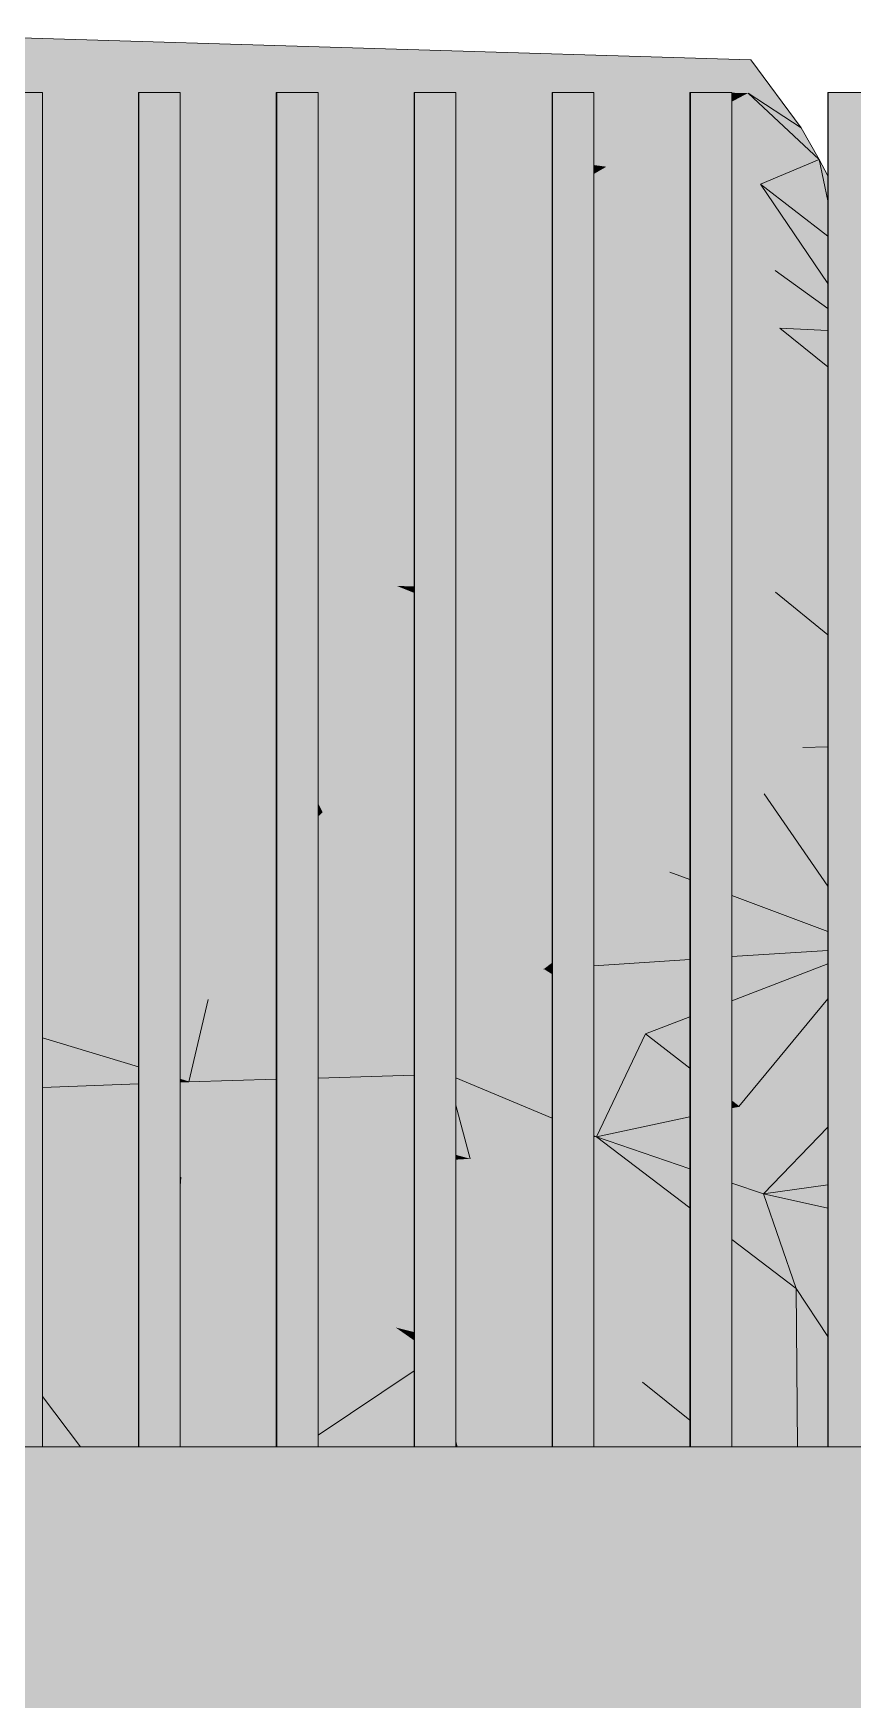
# Model space of a CAD drawing. Header units: millimetres. Extents: x 365175 to 2667127, y -330297 to -162108.
# Drawn here: x 1906046 to 1906639, y -319094 to -317888 of the extents above; entities that cross this region are included whole.
import ezdxf

# ---------------------------------------------------------------- set-up
doc = ezdxf.new("R2010")
doc.units = ezdxf.units.MM
doc.header["$MEASUREMENT"] = 0
doc.layers.add('Cars', color=7, linetype='Continuous')
doc.layers.add('TopoAlt', color=7, linetype='Continuous')

# ---------------------------------------------------------------- blocks, each defined once
blk = doc.blocks.new('Élément de coupe_125_6', base_point=(1445436.1, -319511))
at = {"layer": 'TopoAlt', "linetype": 'Continuous', "lineweight": 0, "true_color": 0x000000}
blk.add_hatch(color=18, dxfattribs=at).paths.add_polyline_path([(1882185.2, -318911), (1882185.2, -319511), (1914672.8, -319511), (1914672.8, -318911)])
at = {"layer": 'TopoAlt', "color": 190, "linetype": 'Continuous', "lineweight": 5, "true_color": 0x8002ff}
blk.add_line((1914672.8, -318911), (1882185.2, -318911), dxfattribs=at)
blk = doc.blocks.new('Élément de coupe_414_6', base_point=(1445436.1, -319511))
at = {"linetype": 'Continuous', "lineweight": 0, "true_color": 0x000000}
for points in [[(1906022.7, -317931), (1906022.7, -318911), (1906023.1, -318911), (1906023.1, -317931)], [(1906022.7, -317931), (1906022.7, -318911), (1906023.1, -318911), (1906023.1, -317931)], [(1906023.1, -317931), (1906023.1, -318911), (1906053.1, -318911), (1906053.1, -317931)]]:
    blk.add_hatch(color=18, dxfattribs=at).paths.add_polyline_path(points)
at = {"color": 18, "linetype": 'Continuous', "lineweight": 5, "true_color": 0x330000}
for p, q in [((1906022.7, -317931), (1906023.1, -317931)), ((1906022.7, -318911), (1906022.7, -317931)), ((1906023.1, -317931), (1906053.1, -317931)), ((1906023.1, -318911), (1906023.1, -317931)), ((1906053.1, -318911), (1906053.1, -317931))]:
    blk.add_line(p, q, dxfattribs=at)
blk = doc.blocks.new('Élément de coupe_415_6', base_point=(1445436.1, -319511))
at = {"linetype": 'Continuous', "lineweight": 0, "true_color": 0x000000}
for points in [[(1906122.5, -317931), (1906122.5, -318911), (1906122.8, -318911), (1906122.8, -317931)], [(1906122.5, -317931), (1906122.5, -318911), (1906122.8, -318911), (1906122.8, -317931)], [(1906122.8, -317931), (1906122.8, -318911), (1906152.8, -318911), (1906152.8, -317931)]]:
    blk.add_hatch(color=18, dxfattribs=at).paths.add_polyline_path(points)
at = {"color": 18, "linetype": 'Continuous', "lineweight": 5, "true_color": 0x330000}
for p, q in [((1906122.5, -317931), (1906122.8, -317931)), ((1906122.5, -318911), (1906122.5, -317931)), ((1906122.8, -317931), (1906152.8, -317931)), ((1906122.8, -318911), (1906122.8, -317931)), ((1906152.8, -318911), (1906152.8, -317931))]:
    blk.add_line(p, q, dxfattribs=at)
blk = doc.blocks.new('Élément de coupe_416_6', base_point=(1445436.1, -319511))
at = {"linetype": 'Continuous', "lineweight": 0, "true_color": 0x000000}
for points in [[(1906222.3, -317931), (1906222.3, -318911), (1906222.6, -318911), (1906222.6, -317931)], [(1906222.3, -317931), (1906222.3, -318911), (1906222.6, -318911), (1906222.6, -317931)], [(1906222.6, -317931), (1906222.6, -318911), (1906252.6, -318911), (1906252.6, -317931)]]:
    blk.add_hatch(color=18, dxfattribs=at).paths.add_polyline_path(points)
at = {"color": 18, "linetype": 'Continuous', "lineweight": 5, "true_color": 0x330000}
for p, q in [((1906222.3, -317931), (1906222.6, -317931)), ((1906222.3, -318911), (1906222.3, -317931)), ((1906222.6, -317931), (1906252.6, -317931)), ((1906222.6, -318911), (1906222.6, -317931)), ((1906252.6, -318911), (1906252.6, -317931))]:
    blk.add_line(p, q, dxfattribs=at)
blk = doc.blocks.new('Élément de coupe_417_6', base_point=(1445436.1, -319511))
at = {"linetype": 'Continuous', "lineweight": 0, "true_color": 0x000000}
for points in [[(1906322, -317931), (1906322, -318911), (1906322.3, -318911), (1906322.3, -317931)], [(1906322, -317931), (1906322, -318911), (1906322.3, -318911), (1906322.3, -317931)], [(1906322.3, -317931), (1906322.3, -318911), (1906352.3, -318911), (1906352.3, -317931)]]:
    blk.add_hatch(color=18, dxfattribs=at).paths.add_polyline_path(points)
at = {"color": 18, "linetype": 'Continuous', "lineweight": 5, "true_color": 0x330000}
for p, q in [((1906322, -317931), (1906322.3, -317931)), ((1906322, -318911), (1906322, -317931)), ((1906322.3, -317931), (1906352.3, -317931)), ((1906322.3, -318911), (1906322.3, -317931)), ((1906352.3, -318911), (1906352.3, -317931))]:
    blk.add_line(p, q, dxfattribs=at)
blk = doc.blocks.new('Élément de coupe_418_6', base_point=(1445436.1, -319511))
at = {"linetype": 'Continuous', "lineweight": 0, "true_color": 0x000000}
for points in [[(1906421.8, -317931), (1906421.8, -318911), (1906422.1, -318911), (1906422.1, -317931)], [(1906421.8, -317931), (1906421.8, -318911), (1906422.1, -318911), (1906422.1, -317931)], [(1906422.1, -317931), (1906422.1, -318911), (1906452.1, -318911), (1906452.1, -317931)]]:
    blk.add_hatch(color=18, dxfattribs=at).paths.add_polyline_path(points)
at = {"color": 18, "linetype": 'Continuous', "lineweight": 5, "true_color": 0x330000}
for p, q in [((1906421.8, -317931), (1906422.1, -317931)), ((1906421.8, -318911), (1906421.8, -317931)), ((1906422.1, -317931), (1906452.1, -317931)), ((1906422.1, -318911), (1906422.1, -317931)), ((1906452.1, -318911), (1906452.1, -317931))]:
    blk.add_line(p, q, dxfattribs=at)
blk = doc.blocks.new('Élément de coupe_419_6', base_point=(1445436.1, -319511))
at = {"linetype": 'Continuous', "lineweight": 0, "true_color": 0x000000}
for points in [[(1906521.5, -317931), (1906521.5, -318911), (1906521.9, -318911), (1906521.9, -317931)], [(1906521.5, -317931), (1906521.5, -318911), (1906521.9, -318911), (1906521.9, -317931)], [(1906521.9, -317931), (1906521.9, -318911), (1906551.9, -318911), (1906551.9, -317931)]]:
    blk.add_hatch(color=18, dxfattribs=at).paths.add_polyline_path(points)
at = {"color": 18, "linetype": 'Continuous', "lineweight": 5, "true_color": 0x330000}
for p, q in [((1906521.5, -317931), (1906521.9, -317931)), ((1906521.5, -318911), (1906521.5, -317931)), ((1906521.9, -317931), (1906551.9, -317931)), ((1906521.9, -318911), (1906521.9, -317931)), ((1906551.9, -318911), (1906551.9, -317931))]:
    blk.add_line(p, q, dxfattribs=at)
blk = doc.blocks.new('Élément de coupe_420_6', base_point=(1445436.1, -319511))
at = {"linetype": 'Continuous', "lineweight": 0, "true_color": 0x000000}
for points in [[(1906621.3, -317931), (1906621.3, -318911), (1906621.6, -318911), (1906621.6, -317931)], [(1906621.3, -317931), (1906621.3, -318911), (1906621.6, -318911), (1906621.6, -317931)], [(1906621.6, -317931), (1906621.6, -318911), (1906651.6, -318911), (1906651.6, -317931)]]:
    blk.add_hatch(color=18, dxfattribs=at).paths.add_polyline_path(points)
at = {"color": 18, "linetype": 'Continuous', "lineweight": 5, "true_color": 0x330000}
for p, q in [((1906621.3, -317931), (1906621.6, -317931)), ((1906621.3, -318911), (1906621.3, -317931)), ((1906621.6, -317931), (1906651.6, -317931)), ((1906621.6, -318911), (1906621.6, -317931)), ((1906651.6, -318911), (1906651.6, -317931))]:
    blk.add_line(p, q, dxfattribs=at)
blk = doc.blocks.new('Élément de coupe_491_6', base_point=(1445436.1, -319511))
at = {"layer": 'Cars', "linetype": 'Continuous', "lineweight": 0, "true_color": 0x000000}
for points in [[(1905928.7, -317888.3), (1905927.1, -317891), (1906565.6, -317907.5)], [(1905927.1, -317916.6), (1906539.8, -317931), (1906551.9, -317931), (1906551.9, -317931.3), (1906563.6, -317931.5), (1905927.1, -317891)], [(1906563.6, -317931.5), (1906565.6, -317907.5), (1905927.1, -317891)], [(1906565.6, -317907.5), (1906563.6, -317931.5), (1906602, -317956.7)], [(1906539.8, -317931), (1905927.1, -317916.6), (1906039.9, -317931), (1906053.1, -317931), (1906053.1, -317932.7), (1906122.5, -317941.5), (1906122.5, -317931), (1906152.8, -317931), (1906152.8, -317945.4), (1906222.3, -317954.3), (1906222.3, -317931), (1906252.6, -317931), (1906252.6, -317958.1), (1906322, -317967), (1906322, -317931), (1906352.3, -317931), (1906352.3, -317970.9), (1906421.8, -317979.8), (1906421.8, -317931), (1906452.1, -317931), (1906452.1, -317983.6), (1906461.1, -317984.8), (1906521.5, -317953.4), (1906521.5, -317931)], [(1906122.5, -317941.5), (1906053.1, -317932.7), (1906053.1, -317944), (1906122.5, -317959.1)], [(1906563.6, -317931.5), (1906551.9, -317931.3), (1906551.9, -317937.7)], [(1906551.9, -317994.9), (1906572.6, -317997.3), (1906563.6, -317931.5), (1906551.9, -317937.7)], [(1906615.1, -317979.5), (1906563.6, -317931.5), (1906572.6, -317997.3)], [(1906615.1, -317979.5), (1906602, -317956.7), (1906563.6, -317931.5)], [(1906122.5, -317959.1), (1906053.1, -317944), (1906053.1, -317990.8), (1906122.5, -317996.6)], [(1906152.8, -317965.6), (1906222.3, -317980.7), (1906222.3, -317954.3), (1906152.8, -317945.4)], [(1906252.6, -317958.1), (1906252.6, -317987.3), (1906322, -318002.4), (1906322, -317967)], [(1906521.5, -317953.4), (1906461.1, -317984.8), (1906521.5, -317991.5)], [(1906152.8, -317999.1), (1906222.3, -318004.8), (1906222.3, -317980.7), (1906152.8, -317965.6)], [(1906352.3, -318009), (1906401.2, -318019.6), (1906421.8, -318007.7), (1906421.8, -317979.8), (1906352.3, -317970.9)], [(1906452.1, -317983.6), (1906452.1, -317990), (1906461.1, -317984.8)], [(1906452.1, -318030.9), (1906521.5, -318046.2), (1906521.5, -318021.9), (1906461.1, -317984.8), (1906452.1, -317990)], [(1906461.1, -317984.8), (1906521.5, -318021.9), (1906521.5, -317991.5)], [(1906572.6, -317997.3), (1906621.3, -318035.1), (1906621.3, -318009.4), (1906615.1, -317979.5)], [(1906621.3, -317991.5), (1906615.1, -317979.5), (1906621.3, -318009.4)], [(1906122.5, -317996.6), (1906053.1, -317990.8), (1906053.1, -318001.5), (1906122.5, -318013)], [(1906252.6, -317987.3), (1906252.6, -318007.3), (1906322, -318013.1), (1906322, -318002.4)], [(1906572.6, -317997.3), (1906551.9, -317994.9), (1906551.9, -318040.6), (1906583.2, -318059.9)], [(1906572.6, -317997.3), (1906583.2, -318059.9), (1906621.3, -318087.3), (1906621.3, -318069.3)], [(1906572.6, -317997.3), (1906621.3, -318069.3), (1906621.3, -318035.1)], [(1906053.1, -318001.5), (1906053.1, -318008.4), (1906122.5, -318023.7), (1906122.5, -318013)], [(1906053.1, -318037), (1906122.5, -318038.5), (1906122.5, -318023.7), (1906053.1, -318008.4)], [(1906222.3, -318004.8), (1906152.8, -317999.1), (1906152.8, -318018.1), (1906222.3, -318029.7)], [(1906322, -318013.1), (1906252.6, -318007.3), (1906252.6, -318034.7), (1906322, -318046.3)], [(1906352.3, -318015.6), (1906401.2, -318019.6), (1906352.3, -318009)], [(1906401.2, -318019.6), (1906421.8, -318024.2), (1906421.8, -318007.7)], [(1906222.3, -318029.7), (1906152.8, -318018.1), (1906152.8, -318030.4), (1906196.5, -318040.1), (1906222.3, -318042.6)], [(1906401.2, -318019.6), (1906352.3, -318015.6), (1906352.3, -318051.4), (1906401.3, -318059.6)], [(1906401.2, -318019.6), (1906421.8, -318028.7), (1906421.8, -318024.2)], [(1906421.8, -318028.7), (1906401.2, -318019.6), (1906401.3, -318059.6), (1906421.8, -318064.2)], [(1906152.8, -318030.4), (1906152.8, -318039.2), (1906196.5, -318040.1)], [(1906521.5, -318046.2), (1906452.1, -318030.9), (1906452.1, -318042.1), (1906521.5, -318072.8)], [(1906053.1, -318117.9), (1906122.5, -318164), (1906122.5, -318038.5), (1906053.1, -318037)], [(1906152.8, -318184.1), (1906222.3, -318230.2), (1906222.3, -318096.6), (1906196.5, -318040.1), (1906152.8, -318039.2)], [(1906222.3, -318042.6), (1906196.5, -318040.1), (1906222.3, -318096.6)], [(1906252.6, -318045.4), (1906322, -318052), (1906322, -318046.3), (1906252.6, -318034.7)], [(1906252.6, -318163), (1906309.7, -318288.2), (1906322, -318257.5), (1906322, -318052), (1906252.6, -318045.4)], [(1906452.1, -318042.1), (1906452.1, -318071.1), (1906521.5, -318086.8), (1906521.5, -318072.8)], [(1906551.9, -318040.6), (1906551.9, -318052.9), (1906583.2, -318059.9)], [(1906352.3, -318054.9), (1906401.3, -318059.6), (1906352.3, -318051.4)], [(1906352.3, -318054.9), (1906352.3, -318181.8), (1906401.3, -318059.6)], [(1906583.2, -318059.9), (1906551.9, -318052.9), (1906551.9, -318086.2), (1906586.6, -318101.5)], [(1906401.3, -318059.6), (1906352.3, -318181.8), (1906352.3, -318288.9), (1906421.8, -318290.1), (1906421.8, -318085.8)], [(1906421.8, -318064.2), (1906401.3, -318059.6), (1906421.8, -318085.8)], [(1906583.2, -318059.9), (1906586.6, -318101.5), (1906621.3, -318103.3), (1906621.3, -318087.3)], [(1906452.1, -318071.1), (1906452.1, -318124.6), (1906521.5, -318213.5), (1906521.5, -318086.8)], [(1906551.9, -318093.7), (1906586.6, -318101.5), (1906551.9, -318086.2)], [(1906551.9, -318093.7), (1906551.9, -318252.3), (1906583.4, -318292.7), (1906586.6, -318101.5)], [(1906586.6, -318101.5), (1906583.4, -318292.7), (1906621.3, -318182.2), (1906621.3, -318163.6)], [(1906586.6, -318101.5), (1906621.3, -318163.6), (1906621.3, -318129.6)], [(1906621.3, -318103.3), (1906586.6, -318101.5), (1906621.3, -318129.6)], [(1906053.1, -318117.9), (1906053.1, -318293.5), (1906122.5, -318292.1), (1906122.5, -318164)], [(1906521.5, -318213.5), (1906452.1, -318124.6), (1906452.1, -318290.6), (1906521.5, -318291.7)], [(1906252.6, -318250.3), (1906309.7, -318288.2), (1906252.6, -318163)], [(1906152.8, -318291.5), (1906222.3, -318290), (1906222.3, -318230.2), (1906152.8, -318184.1)], [(1906583.4, -318292.7), (1906621.3, -318296), (1906621.3, -318182.2)], [(1906252.6, -318289.4), (1906309.7, -318288.2), (1906252.6, -318250.3)], [(1906309.7, -318288.2), (1906322, -318288.4), (1906322, -318257.5)], [(1906551.9, -318252.3), (1906551.9, -318292.2), (1906583.4, -318292.7)], [(1906053.1, -318293.5), (1906053.1, -318349.6), (1906122.5, -318379.6), (1906122.5, -318292.1)], [(1906152.8, -318291.5), (1906152.8, -318392.8), (1906222.3, -318422.8), (1906222.3, -318290)], [(1906252.6, -318432.8), (1906322, -318427.3), (1906322, -318293.1), (1906309.7, -318288.2), (1906252.6, -318419.4)], [(1906252.6, -318419.4), (1906309.7, -318288.2), (1906252.6, -318289.4)], [(1906322, -318288.4), (1906309.7, -318288.2), (1906322, -318293.1)], [(1906352.3, -318288.9), (1906352.3, -318305.1), (1906421.8, -318332.7), (1906421.8, -318290.1)], [(1906521.5, -318291.7), (1906452.1, -318290.6), (1906452.1, -318344.8), (1906521.5, -318372.4)], [(1906551.9, -318384.5), (1906603.3, -318404.9), (1906583.4, -318292.7), (1906551.9, -318292.2)], [(1906583.4, -318292.7), (1906603.3, -318404.9), (1906621.3, -318404.6), (1906621.3, -318323.4)], [(1906583.4, -318292.7), (1906621.3, -318323.4), (1906621.3, -318296)], [(1906352.3, -318424.9), (1906421.8, -318419.4), (1906421.8, -318332.7), (1906352.3, -318305.1)], [(1906452.1, -318417), (1906521.5, -318411.4), (1906521.5, -318372.4), (1906452.1, -318344.8)], [(1906053.1, -318426.9), (1906122.5, -318429.2), (1906122.5, -318379.6), (1906053.1, -318349.6)], [(1906152.8, -318392.8), (1906152.8, -318430.2), (1906222.3, -318432.5), (1906222.3, -318422.8)], [(1906551.9, -318409), (1906603.3, -318404.9), (1906551.9, -318384.5)], [(1906551.9, -318409), (1906551.9, -318438.2), (1906575.3, -318438.6), (1906603.3, -318404.9)], [(1906603.3, -318404.9), (1906575.3, -318438.6), (1906621.3, -318435.8), (1906621.3, -318408.5)], [(1906603.3, -318404.9), (1906621.3, -318408.5), (1906621.3, -318404.6)], [(1906352.3, -318435), (1906421.8, -318436.1), (1906421.8, -318419.4), (1906352.3, -318424.9)], [(1906521.5, -318411.4), (1906452.1, -318417), (1906452.1, -318436.6), (1906521.5, -318437.7)], [(1906122.5, -318429.2), (1906053.1, -318426.9), (1906053.1, -318433.7), (1906122.5, -318439.9)], [(1906152.8, -318430.2), (1906152.8, -318442.6), (1906222.3, -318448.8), (1906222.3, -318432.5)], [(1906252.6, -318433.4), (1906322, -318434.5), (1906322, -318427.3), (1906252.6, -318432.8)], [(1906122.5, -318439.9), (1906053.1, -318433.7), (1906053.1, -318437.8), (1906090, -318442.3), (1906122.5, -318444.2)], [(1906053.1, -318440.6), (1906090, -318442.3), (1906053.1, -318437.8)], [(1906053.1, -318462.8), (1906122.5, -318478.8), (1906122.5, -318457.9), (1906090, -318442.3), (1906053.1, -318440.6)], [(1906122.5, -318444.2), (1906090, -318442.3), (1906122.5, -318457.9)], [(1906222.3, -318448.8), (1906152.8, -318442.6), (1906152.8, -318445.9), (1906222.3, -318449.9)], [(1906252.6, -318433.5), (1906322, -318436), (1906322, -318434.5), (1906252.6, -318433.4)], [(1906252.6, -318433.5), (1906252.6, -318434.1), (1906322, -318443.4), (1906322, -318436)], [(1906252.6, -318434.1), (1906252.6, -318445.4), (1906255.8, -318451.9), (1906322, -318452.4), (1906322, -318443.4)], [(1906352.3, -318437.1), (1906421.8, -318439.5), (1906421.8, -318436.1), (1906352.3, -318435)], [(1906421.8, -318439.5), (1906352.3, -318437.1), (1906352.3, -318447.5), (1906393.8, -318453.1), (1906421.8, -318451)], [(1906452.1, -318440.6), (1906521.5, -318443), (1906521.5, -318437.7), (1906452.1, -318436.6)], [(1906452.1, -318440.6), (1906452.1, -318448.9), (1906521.5, -318443.9), (1906521.5, -318443)], [(1906521.5, -318443.9), (1906452.1, -318448.9), (1906452.1, -318474.7), (1906507.1, -318495.1), (1906521.5, -318461.9)], [(1906551.9, -318438.2), (1906551.9, -318441), (1906575.3, -318438.6)], [(1906551.9, -318441), (1906551.9, -318458), (1906575.3, -318438.6)], [(1906551.9, -318458), (1906551.9, -318512), (1906621.3, -318538.2), (1906621.3, -318505.4), (1906575.3, -318438.6)], [(1906575.3, -318438.6), (1906621.3, -318505.4), (1906621.3, -318435.8)], [(1906152.8, -318445.9), (1906152.8, -318472.5), (1906206, -318498), (1906222.3, -318483), (1906222.3, -318449.9)], [(1906252.6, -318445.4), (1906252.6, -318451.6), (1906255.8, -318451.9)], [(1906252.6, -318451.7), (1906255.8, -318451.9), (1906252.6, -318451.6)], [(1906252.6, -318451.7), (1906252.6, -318454.9), (1906255.8, -318451.9)], [(1906252.6, -318454.9), (1906252.6, -318497.6), (1906322, -318496.9), (1906322, -318463.3), (1906255.8, -318451.9)], [(1906322, -318452.4), (1906255.8, -318451.9), (1906322, -318463.3)], [(1906352.3, -318447.5), (1906352.3, -318452.7), (1906393.8, -318453.1)], [(1906352.3, -318452.7), (1906352.3, -318468.5), (1906421.8, -318480.4), (1906421.8, -318463.5), (1906393.8, -318453.1)], [(1906421.8, -318451), (1906393.8, -318453.1), (1906421.8, -318463.5)], [(1906053.1, -318491.3), (1906122.5, -318494.4), (1906122.5, -318478.8), (1906053.1, -318462.8)], [(1906507.1, -318495.1), (1906521.5, -318483.2), (1906521.5, -318461.9)], [(1906152.8, -318485.8), (1906206, -318498), (1906152.8, -318472.5)], [(1906421.8, -318480.4), (1906352.3, -318468.5), (1906352.3, -318496.6), (1906421.8, -318496)], [(1906452.1, -318474.7), (1906452.1, -318485.7), (1906507.1, -318495.1)], [(1906122.5, -318494.4), (1906053.1, -318491.3), (1906053.1, -318535.8), (1906122.5, -318565.7)], [(1906152.8, -318495.7), (1906206, -318498), (1906152.8, -318485.8)], [(1906222.3, -318483), (1906206, -318498), (1906222.3, -318497.9)], [(1906452.1, -318485.7), (1906452.1, -318495.7), (1906507.1, -318495.1)], [(1906507.1, -318495.1), (1906521.5, -318500.6), (1906521.5, -318483.2)], [(1906152.8, -318495.7), (1906152.8, -318578.7), (1906172.9, -318587.4), (1906206, -318498)], [(1906172.9, -318587.4), (1906222.3, -318582.9), (1906222.3, -318503.2), (1906206, -318498)], [(1906222.3, -318497.9), (1906206, -318498), (1906222.3, -318503.2)], [(1906322, -318496.9), (1906252.6, -318497.6), (1906252.6, -318513), (1906322, -318535.2)], [(1906352.3, -318496.6), (1906352.3, -318544.9), (1906415.9, -318565.3), (1906421.8, -318560.8), (1906421.8, -318496)], [(1906452.1, -318537.4), (1906507.1, -318495.1), (1906452.1, -318495.7)], [(1906452.1, -318562.9), (1906521.5, -318558.3), (1906521.5, -318500.6), (1906507.1, -318495.1), (1906452.1, -318537.4)], [(1906252.6, -318513), (1906252.6, -318580.1), (1906322, -318573.8), (1906322, -318535.2)], [(1906551.9, -318556.3), (1906621.3, -318551.8), (1906621.3, -318538.2), (1906551.9, -318512)], [(1906053.1, -318584), (1906122.5, -318585.9), (1906122.5, -318565.7), (1906053.1, -318535.8)], [(1906352.3, -318571), (1906415.9, -318565.3), (1906352.3, -318544.9)], [(1906551.9, -318588.2), (1906621.3, -318561.5), (1906621.3, -318551.8), (1906551.9, -318556.3)], [(1906421.8, -318560.8), (1906415.9, -318565.3), (1906421.8, -318564.9)], [(1906452.1, -318588.3), (1906489.5, -318612.1), (1906521.5, -318599.8), (1906521.5, -318558.3), (1906452.1, -318562.9)], [(1906551.9, -318588.2), (1906551.9, -318660.8), (1906557, -318664.7), (1906621.3, -318586.8), (1906621.3, -318561.5)], [(1906252.6, -318612.2), (1906322, -318633.9), (1906322, -318573.8), (1906252.6, -318580.1)], [(1906352.3, -318635.1), (1906415.9, -318565.3), (1906352.3, -318571)], [(1906352.3, -318640.3), (1906421.8, -318626), (1906421.8, -318569), (1906415.9, -318565.3), (1906352.3, -318635.1)], [(1906421.8, -318564.9), (1906415.9, -318565.3), (1906421.8, -318569)], [(1906122.5, -318585.9), (1906053.1, -318584), (1906053.1, -318615.2), (1906122.5, -318636)], [(1906152.8, -318586.8), (1906172.9, -318587.4), (1906152.8, -318578.7)], [(1906172.9, -318587.4), (1906152.8, -318586.8), (1906152.8, -318645.1), (1906159.1, -318646.9)], [(1906172.9, -318587.4), (1906159.1, -318646.9), (1906222.3, -318645.1), (1906222.3, -318602.7)], [(1906172.9, -318587.4), (1906222.3, -318602.7), (1906222.3, -318582.9)], [(1906452.1, -318588.3), (1906452.1, -318619.8), (1906489.5, -318612.1)], [(1906557, -318664.7), (1906621.3, -318646.1), (1906621.3, -318586.8)], [(1906489.5, -318612.1), (1906521.5, -318637.1), (1906521.5, -318599.8)], [(1906252.6, -318612.2), (1906252.6, -318644.2), (1906322, -318642.2), (1906322, -318633.9)], [(1906489.5, -318612.1), (1906452.1, -318619.8), (1906452.1, -318685.9), (1906453.9, -318686.6)], [(1906453.9, -318686.6), (1906521.5, -318672.3), (1906521.5, -318637.1), (1906489.5, -318612.1)], [(1906053.1, -318615.2), (1906053.1, -318651.1), (1906122.5, -318648.4), (1906122.5, -318636)], [(1906352.3, -318640.3), (1906352.3, -318644), (1906421.8, -318673.1), (1906421.8, -318626)], [(1906053.1, -318651.1), (1906053.1, -318687.8), (1906122.5, -318707.3), (1906122.5, -318648.4)], [(1906152.8, -318647.2), (1906159.1, -318646.9), (1906152.8, -318645.1)], [(1906152.8, -318647.2), (1906152.8, -318715.8), (1906153.3, -318715.9), (1906159.1, -318646.9)], [(1906153.3, -318715.9), (1906222.3, -318711.5), (1906222.3, -318664.2), (1906159.1, -318646.9)], [(1906159.1, -318646.9), (1906222.3, -318664.2), (1906222.3, -318645.1)], [(1906252.6, -318644.2), (1906252.6, -318672.5), (1906322, -318691.5), (1906322, -318642.2)], [(1906352.3, -318644), (1906352.3, -318663.9), (1906362.5, -318702.6), (1906421.8, -318692.3), (1906421.8, -318673.1)], [(1906557, -318664.7), (1906574.7, -318728), (1906621.3, -318679.7), (1906621.3, -318646.1)], [(1906551.9, -318660.8), (1906551.9, -318665.8), (1906557, -318664.7)], [(1906252.6, -318709.6), (1906322, -318705.2), (1906322, -318691.5), (1906252.6, -318672.5)], [(1906352.3, -318699.8), (1906362.5, -318702.6), (1906352.3, -318663.9)], [(1906453.9, -318686.6), (1906521.5, -318709.8), (1906521.5, -318672.3)], [(1906557, -318664.7), (1906551.9, -318665.8), (1906551.9, -318720.2), (1906574.7, -318728)], [(1906574.7, -318728), (1906621.3, -318721.4), (1906621.3, -318679.7)], [(1906053.1, -318719), (1906122.5, -318716.9), (1906122.5, -318707.3), (1906053.1, -318687.8)], [(1906362.5, -318702.6), (1906421.8, -318863.1), (1906421.8, -318692.3)], [(1906452.1, -318685.9), (1906452.1, -318687), (1906453.9, -318686.6)], [(1906452.1, -318687), (1906452.1, -318714), (1906453.9, -318686.6)], [(1906452.1, -318714), (1906452.1, -318897.6), (1906487.3, -318864.2), (1906453.9, -318686.6)], [(1906453.9, -318686.6), (1906487.3, -318864.2), (1906521.5, -318843.3), (1906521.5, -318738.1)], [(1906453.9, -318686.6), (1906521.5, -318738.1), (1906521.5, -318709.8)], [(1906322, -318705.2), (1906252.6, -318709.6), (1906252.6, -318785.4), (1906322, -318834)], [(1906352.3, -318699.8), (1906352.3, -318703.2), (1906362.5, -318702.6)], [(1906352.3, -318762), (1906362.5, -318702.6), (1906352.3, -318703.2)], [(1906352.3, -318762), (1906352.3, -318854.4), (1906421.8, -318898.9), (1906421.8, -318863.1), (1906362.5, -318702.6)], [(1906053.1, -318719), (1906053.1, -318874.7), (1906080.6, -318911), (1906122.5, -318911), (1906122.5, -318716.9)], [(1906152.8, -318715.9), (1906153.3, -318715.9), (1906152.8, -318715.8)], [(1906152.8, -318911), (1906222.3, -318911), (1906222.3, -318764.2), (1906153.3, -318715.9), (1906152.8, -318722.1)], [(1906152.8, -318722.1), (1906153.3, -318715.9), (1906152.8, -318715.9)], [(1906153.3, -318715.9), (1906222.3, -318764.2), (1906222.3, -318711.5)], [(1906574.7, -318728), (1906551.9, -318720.2), (1906551.9, -318761.1), (1906598.4, -318796.5)], [(1906574.7, -318728), (1906621.3, -318738.4), (1906621.3, -318721.4)], [(1906574.7, -318728), (1906598.4, -318796.5), (1906621.3, -318791.1), (1906621.3, -318738.4)], [(1906551.9, -318761.1), (1906551.9, -318824.9), (1906598.4, -318796.5)], [(1906053.1, -318874.7), (1906080.6, -318911), (1906093, -318911), (1906063, -318782.7), (1906053.1, -318781.6)], [(1906152.8, -318793.5), (1906152.8, -318911), (1906181.4, -318911), (1906156.2, -318794.1)], [(1906252.6, -318785.4), (1906252.6, -318902.5), (1906322, -318856.1), (1906322, -318834)], [(1906598.4, -318796.5), (1906621.3, -318831.2), (1906621.3, -318791.1)], [(1906110.7, -318821.8), (1906122.5, -318872.2), (1906122.5, -318800.8)], [(1906551.9, -318911), (1906599.5, -318911), (1906598.4, -318796.5), (1906551.9, -318824.9)], [(1906621.3, -318831.2), (1906598.4, -318796.5), (1906599.5, -318911), (1906621.3, -318911)], [(1906218.8, -318806.7), (1906201.7, -318837), (1906217.7, -318911), (1906222.3, -318911), (1906222.3, -318807.4)], [(1906308.2, -318824.6), (1906291.2, -318854.9), (1906295.3, -318874), (1906322, -318856.1), (1906322, -318834), (1906308.7, -318824.7)], [(1906308.7, -318824.7), (1906322, -318834), (1906322, -318828)], [(1906252.6, -318844.1), (1906252.6, -318902.5), (1906263.6, -318895.2)], [(1906380.8, -318872.6), (1906421.8, -318898.9), (1906421.8, -318866.7), (1906419.3, -318857.1), (1906393.9, -318849.2)], [(1906487.3, -318864.2), (1906521.5, -318891.8), (1906521.5, -318843.3)], [(1906322, -318856.1), (1906252.6, -318902.5), (1906252.6, -318911), (1906322, -318911)], [(1906322, -318856.1), (1906295.3, -318874), (1906305.8, -318911), (1906322, -318911)], [(1906421.8, -318898.9), (1906352.3, -318854.4), (1906352.3, -318911), (1906421.8, -318911)], [(1906452.1, -318897.6), (1906452.1, -318911), (1906521.5, -318911), (1906521.5, -318891.8), (1906487.3, -318864.2)], [(1906080.6, -318911), (1906053.1, -318874.7), (1906053.1, -318911)], [(1906080.6, -318911), (1906053.1, -318874.7), (1906053.1, -318911)], [(1906380.8, -318872.6), (1906379, -318875.7), (1906387.1, -318911), (1906421.8, -318911), (1906421.8, -318898.9)], [(1906479.8, -318873.3), (1906464.5, -318900.6), (1906467.2, -318911), (1906514.2, -318911), (1906506.1, -318879.8)], [(1906252.6, -318902.5), (1906252.6, -318911), (1906268.1, -318911), (1906263.6, -318895.2)], [(1906566.5, -318896), (1906558.1, -318911), (1906594.8, -318911), (1906592.6, -318903)], [(1906352.3, -318906.1), (1906352.3, -318911), (1906353.5, -318911)]]:
    blk.add_hatch(color=18, dxfattribs=at).paths.add_polyline_path(points)
at = {"layer": 'Cars', "color": 7, "linetype": 'Continuous', "lineweight": 5}
for p, q in [((1906565.6, -317907.5), (1905928.7, -317888.3)), ((1906602, -317956.7), (1906565.6, -317907.5)), ((1906615.1, -317979.5), (1906563.6, -317931.5)), ((1906602, -317956.7), (1906563.6, -317931.5)), ((1906602, -317956.7), (1906615.1, -317979.5)), ((1906615.1, -317979.5), (1906572.6, -317997.3)), ((1906621.3, -317991.5), (1906615.1, -317979.5)), ((1906621.3, -318009.4), (1906615.1, -317979.5)), ((1906621.3, -318069.3), (1906572.6, -317997.3)), ((1906621.3, -318035.1), (1906572.6, -317997.3)), ((1906621.3, -318087.3), (1906583.2, -318059.9)), ((1906621.3, -318129.6), (1906586.6, -318101.5)), ((1906621.3, -318103.3), (1906586.6, -318101.5)), ((1906621.3, -318323.4), (1906583.4, -318292.7)), ((1906621.3, -318404.6), (1906603.3, -318404.9)), ((1906621.3, -318505.4), (1906575.3, -318438.6)), ((1906521.5, -318500.6), (1906507.1, -318495.1)), ((1906621.3, -318538.2), (1906551.9, -318512)), ((1906621.3, -318551.8), (1906551.9, -318556.3)), ((1906521.5, -318558.3), (1906452.1, -318562.9)), ((1906621.3, -318561.5), (1906551.9, -318588.2)), ((1906421.8, -318564.9), (1906415.9, -318565.3)), ((1906159.1, -318646.9), (1906172.9, -318587.4)), ((1906557, -318664.7), (1906621.3, -318586.8)), ((1906521.5, -318599.8), (1906489.5, -318612.1)), ((1906453.9, -318686.6), (1906489.5, -318612.1)), ((1906521.5, -318637.1), (1906489.5, -318612.1)), ((1906122.5, -318636), (1906053.1, -318615.2)), ((1906122.5, -318648.4), (1906053.1, -318651.1)), ((1906159.1, -318646.9), (1906152.8, -318645.1)), ((1906159.1, -318646.9), (1906152.8, -318647.2)), ((1906222.3, -318645.1), (1906159.1, -318646.9)), ((1906322, -318642.2), (1906252.6, -318644.2)), ((1906421.8, -318673.1), (1906352.3, -318644)), ((1906557, -318664.7), (1906551.9, -318660.8)), ((1906362.5, -318702.6), (1906352.3, -318663.9)), ((1906521.5, -318672.3), (1906453.9, -318686.6)), ((1906557, -318664.7), (1906551.9, -318665.8)), ((1906574.7, -318728), (1906621.3, -318679.7)), ((1906453.9, -318686.6), (1906452.1, -318685.9)), ((1906521.5, -318738.1), (1906453.9, -318686.6)), ((1906521.5, -318709.8), (1906453.9, -318686.6)), ((1906153.3, -318715.9), (1906152.8, -318722.1)), ((1906574.7, -318728), (1906551.9, -318720.2)), ((1906621.3, -318721.4), (1906574.7, -318728)), ((1906598.4, -318796.5), (1906574.7, -318728)), ((1906621.3, -318738.4), (1906574.7, -318728)), ((1906598.4, -318796.5), (1906551.9, -318761.1)), ((1906621.3, -318831.2), (1906598.4, -318796.5)), ((1906598.4, -318796.5), (1906599.5, -318911)), ((1906322, -318856.1), (1906252.6, -318902.5)), ((1906521.5, -318891.8), (1906487.3, -318864.2)), ((1906080.6, -318911), (1906053.1, -318874.7))]:
    blk.add_line(p, q, dxfattribs=at)

msp = doc.modelspace()

# ---------------------------------------------------------------- block references
at = {"lineweight": 0}
for name in ['Élément de coupe_414_6', 'Élément de coupe_415_6', 'Élément de coupe_416_6', 'Élément de coupe_417_6', 'Élément de coupe_418_6', 'Élément de coupe_419_6', 'Élément de coupe_420_6']:
    msp.add_blockref(name, (1445436.05, -319510.981), dxfattribs=at)
at = {"layer": 'Cars', "lineweight": 0}
msp.add_blockref('Élément de coupe_491_6', (1445436.05, -319510.981), dxfattribs=at)
at = {"layer": 'TopoAlt', "lineweight": 0}
msp.add_blockref('Élément de coupe_125_6', (1445436.05, -319510.981), dxfattribs=at)

doc.saveas('drawing.dxf')
